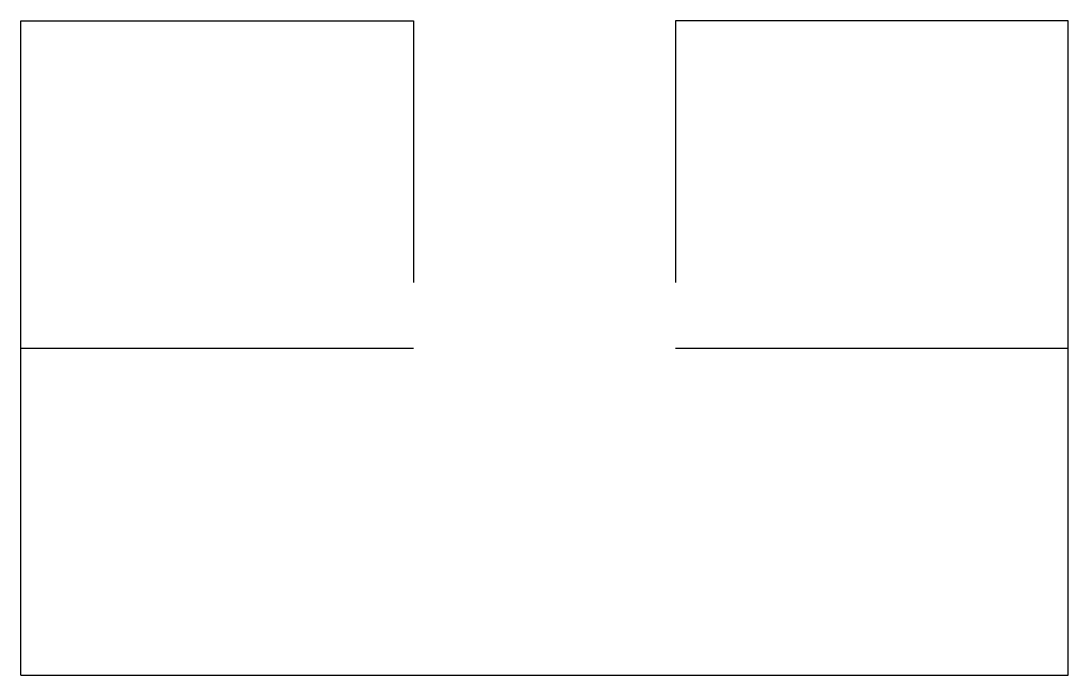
# Model space of a CAD drawing. Header units: metres. Extents: x 0 to 16000, y 0 to 10000.
import ezdxf

# ---------------------------------------------------------------- set-up
doc = ezdxf.new("R2010")
doc.units = ezdxf.units.M

msp = doc.modelspace()

# ---------------------------------------------------------------- linework, layer by layer
at = {"layer": 'WALL'}
for p, q in [((0, 0), (0, 10000)), ((0, 10000), (6000, 10000)), ((6000, 10000), (6000, 6000)), ((16000, 10000), (10000, 10000)), ((10000, 10000), (10000, 6000)), ((16000, 0), (16000, 10000)), ((0, 5000), (6000, 5000)), ((10000, 5000), (16000, 5000)), ((0, 0), (6000, 0)), ((6000, 0), (10000, 0)), ((10000, 0), (16000, 0))]:
    msp.add_line(p, q, dxfattribs=at)

doc.saveas('drawing.dxf')
